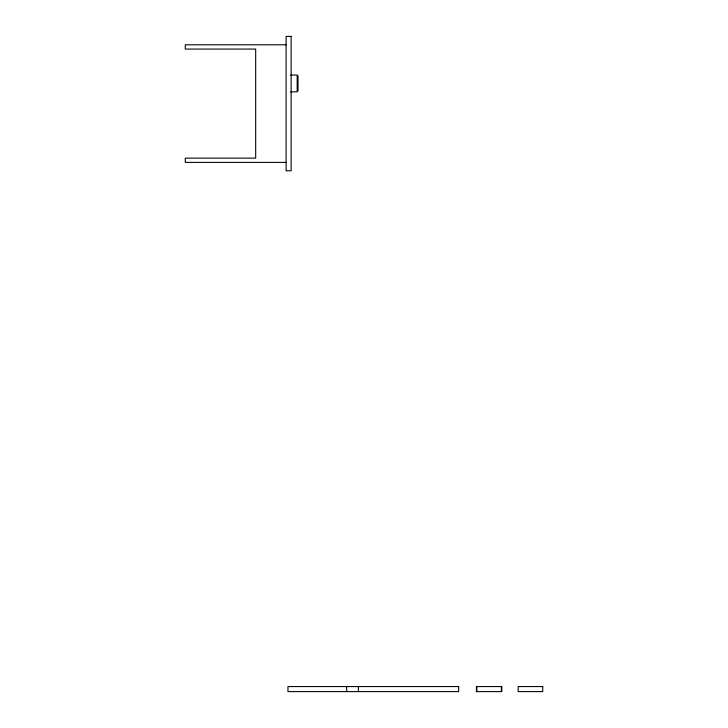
<?xml version="1.0" encoding="UTF-8"?>
<svg xmlns="http://www.w3.org/2000/svg" width="728" height="728" viewBox="0 0 728 728"><rect width="100%" height="100%" fill="white"/><g stroke="black" fill="none" stroke-linecap="round" stroke-linejoin="round"><path stroke-width="1.09" d="M286.095 44.799L185.276 44.799L185.276 49.067L255.683 49.067L255.683 158.131L185.276 158.131L185.276 162.399L286.095 162.399M290.627 75.039L297.179 75.039L297.179 91.837L290.627 91.837M501.392 686.559L501.392 691.6M476.84 686.559L476.84 691.6M358.404 686.559L358.404 691.6M346.646 686.559L346.646 691.6M298.016 75.876L298.016 91M291.136 36.4L286.095 36.4L286.095 170.798L291.136 170.798L291.136 36.4M458.658 686.559L287.969 686.559L287.969 691.6L458.658 691.6L458.658 686.559M501.81 686.559L476.421 686.559L476.421 691.6L501.81 691.6L501.81 686.559M542.724 686.559L518.181 686.559L518.181 691.6L542.724 691.6L542.724 686.559"/></g></svg>
